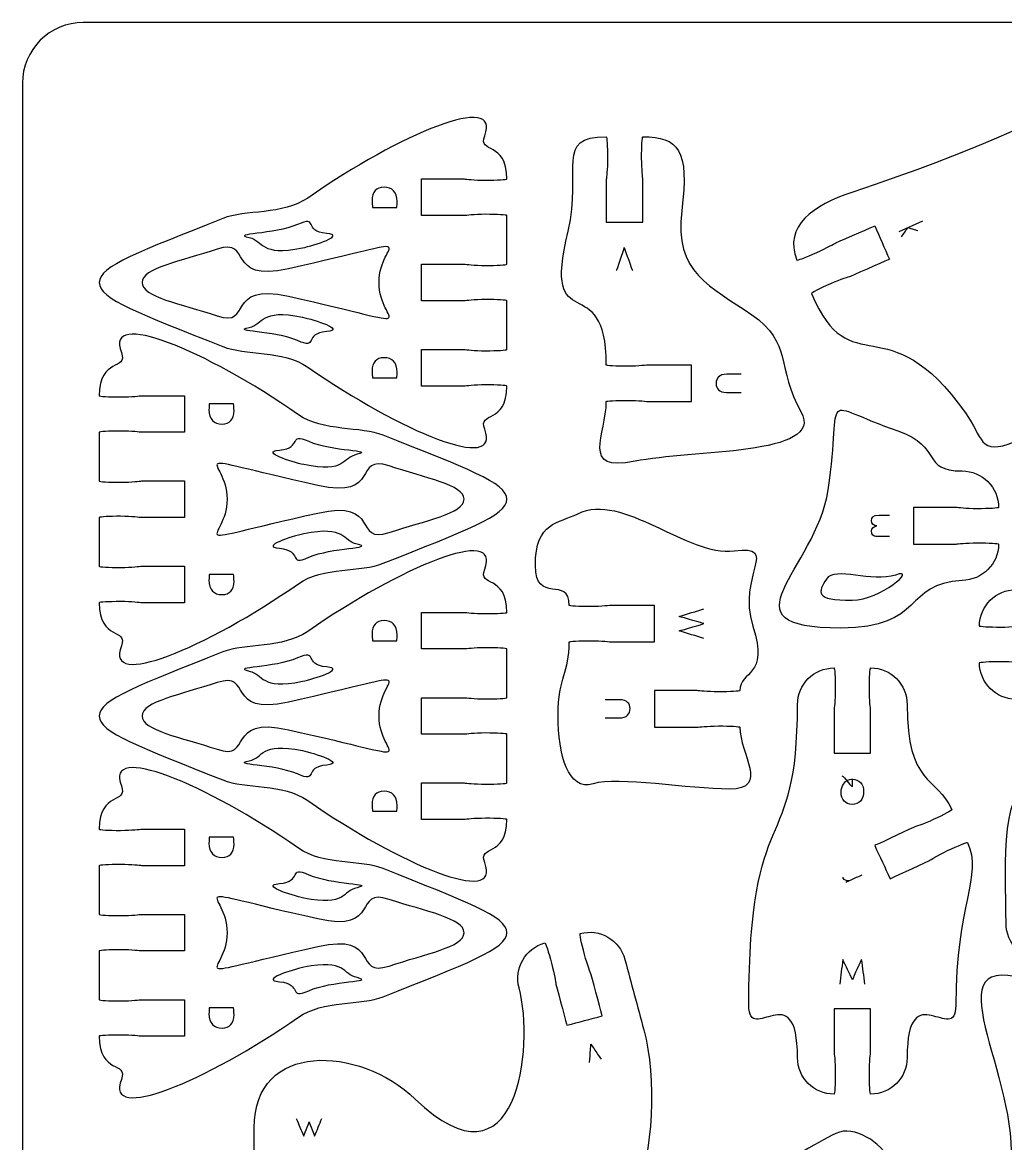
# Model space of a CAD drawing. Extents: x 0 to 300, y 0 to 300.
# Drawn here: x 0 to 80.8, y 208 to 300.1 of the extents above; entities that cross this region are included whole.
import ezdxf

# ---------------------------------------------------------------- set-up
doc = ezdxf.new("R2010")
doc.units = 0
doc.header["$MEASUREMENT"] = 0
doc.layers.add('DEFAULT', color=7, linetype='CONTINUOUS')

msp = doc.modelspace()

# ---------------------------------------------------------------- linework, layer by layer
at = {"layer": 'DEFAULT', "color": 250}
msp.add_lwpolyline([(72.038, 282.892), (73.988, 283.746)], dxfattribs=at)
at = {"layer": 'DEFAULT', "color": 1}
for points, knots in [([(295.05, 0.05), (198.383, 0.05), (101.717, 0.05), (5.05, 0.05), (2.3, 0.05), (0.05, 2.3), (0.05, 5.05), (0.05, 101.717), (0.05, 198.383), (0.05, 295.05), (0.05, 297.8), (2.3, 300.05), (5.05, 300.05), (101.717, 300.05), (198.383, 300.05), (295.05, 300.05), (297.8, 300.05), (300.05, 297.8), (300.05, 295.05), (300.05, 198.383), (300.05, 101.717), (300.05, 5.05), (300.05, 2.3), (297.8, 0.05), (295.05, 0.05)], [0, 0, 0, 0, 822.047, 822.047, 822.047, 823.047, 823.047, 823.047, 1645.094, 1645.094, 1645.094, 1646.094, 1646.094, 1646.094, 2468.141, 2468.141, 2468.141, 2469.141, 2469.141, 2469.141, 3291.188, 3291.188, 3291.188, 3292.188, 3292.188, 3292.188, 3292.188]), ([(110.4, 294.184), (110.45, 294.156), (110.101, 293.454), (109.621, 292.614), (109.137, 291.774), (108.749, 291.298), (108.665, 291.146), (108.227, 290.384), (106.926, 288.109), (106.926, 288.109), (107.793, 287.612), (108.661, 287.114), (109.529, 286.617), (109.529, 286.617), (110.831, 288.896), (111.268, 289.654), (111.353, 289.806), (111.568, 290.384), (112.048, 291.224), (112.531, 292.064), (112.958, 292.72), (113.004, 292.692), (115.847, 291.069), (122.702, 282.955), (125.238, 284.324), (128.889, 286.303), (128.565, 282.091), (129.694, 279.215), (130.823, 276.344), (124.522, 277.042), (124.522, 273.246), (124.522, 273.19), (123.739, 273.148), (122.772, 273.148), (121.806, 273.148), (121.199, 273.246), (121.023, 273.246), (119.856, 273.246), (118.689, 273.246), (117.523, 273.246), (117.523, 272.247), (117.523, 271.247), (117.523, 270.248), (118.689, 270.248), (119.856, 270.248), (121.023, 270.248), (121.199, 270.248), (121.806, 270.347), (122.772, 270.347), (123.739, 270.347), (124.522, 270.301), (124.522, 270.248), (124.522, 267.094), (125.46, 265.616), (120.074, 266.551), (114.69, 267.486), (110.524, 266.487), (110.524, 268.854), (110.524, 271.221), (110.415, 274.082), (108.972, 275.578), (107.529, 277.071), (93.524, 281.897), (93.524, 272.248), (93.524, 272.192), (92.74, 272.146), (91.774, 272.146), (90.807, 272.146), (90.197, 272.248), (90.024, 272.248), (88.857, 272.248), (87.691, 272.248), (86.524, 272.248), (86.524, 271.247), (86.524, 270.247), (86.524, 269.246), (87.691, 269.246), (88.857, 269.246), (90.024, 269.246), (90.197, 269.246), (90.807, 269.348), (91.774, 269.348), (92.74, 269.348), (93.524, 269.302), (93.524, 269.246), (93.524, 266.321), (92.652, 265.058), (88.916, 265.429), (85.18, 265.803), (84.503, 266.805), (81.526, 265.616), (78.552, 264.427), (78.911, 266.018), (77.504, 267.983), (70.949, 277.141), (68.095, 270.181), (64.835, 277.794), (64.818, 277.843), (65.513, 278.199), (66.398, 278.587), (67.284, 278.976), (67.88, 279.131), (68.042, 279.201), (68.843, 279.551), (71.245, 280.605), (71.245, 280.605), (70.844, 281.521), (70.443, 282.437), (70.042, 283.353), (70.042, 283.353), (67.636, 282.299), (66.836, 281.946), (66.673, 281.879), (66.158, 281.54), (65.276, 281.152), (64.391, 280.761), (63.653, 280.489), (63.629, 280.538), (62.563, 283.339), (64.994, 285.033), (68.155, 286.091), (89.219, 293.15), (87.047, 295.672), (89.65, 294.184), (89.699, 294.156), (89.347, 293.454), (88.867, 292.614), (88.387, 291.774), (87.999, 291.298), (87.911, 291.146), (87.477, 290.384), (86.172, 288.109), (86.172, 288.109), (87.039, 287.612), (87.907, 287.114), (88.775, 286.617), (88.775, 286.617), (90.08, 288.896), (90.514, 289.654), (90.603, 289.806), (90.818, 290.384), (91.297, 291.224), (91.777, 292.064), (92.208, 292.72), (92.254, 292.692), (94.882, 291.189), (108.083, 295.51), (110.4, 294.184)], [1, 1, 1, 1, 2, 2, 2, 3, 3, 3, 4, 4, 4, 12.506309, 12.506309, 12.506309, 13.506309, 13.506309, 13.506309, 14.506309, 14.506309, 14.506309, 15.506309, 15.506309, 15.506309, 16.506309, 16.506309, 16.506309, 17.506309, 17.506309, 17.506309, 18.506309, 18.506309, 18.506309, 19.506309, 19.506309, 19.506309, 20.506309, 20.506309, 20.506309, 30.426309, 30.426309, 30.426309, 38.926309, 38.926309, 38.926309, 48.846309, 48.846309, 48.846309, 49.846309, 49.846309, 49.846309, 50.846309, 50.846309, 50.846309, 51.846309, 51.846309, 51.846309, 52.846309, 52.846309, 52.846309, 53.846309, 53.846309, 53.846309, 54.846309, 54.846309, 54.846309, 55.846309, 55.846309, 55.846309, 56.846309, 56.846309, 56.846309, 66.766309, 66.766309, 66.766309, 75.276309, 75.276309, 75.276309, 85.196309, 85.196309, 85.196309, 86.196309, 86.196309, 86.196309, 87.196309, 87.196309, 87.196309, 88.196309, 88.196309, 88.196309, 89.196309, 89.196309, 89.196309, 90.196309, 90.196309, 90.196309, 91.196309, 91.196309, 91.196309, 92.196309, 92.196309, 92.196309, 93.196309, 93.196309, 93.196309, 94.196309, 94.196309, 94.196309, 102.699967, 102.699967, 102.699967, 103.699967, 103.699967, 103.699967, 104.699967, 104.699967, 104.699967, 105.699967, 105.699967, 105.699967, 106.699967, 106.699967, 106.699967, 107.699967, 107.699967, 107.699967, 108.699967, 108.699967, 108.699967, 109.699967, 109.699967, 109.699967, 110.699967, 110.699967, 110.699967, 119.206277, 119.206277, 119.206277, 120.206277, 120.206277, 120.206277, 121.206277, 121.206277, 121.206277, 122.206277, 122.206277, 122.206277, 123.206277, 123.206277, 123.206277, 123.206277]), ([(6.356, 278.692), (6.356, 280.053), (9.743, 281.246), (16.502, 283.952), (18.323, 284.682), (21.448, 284.22), (23.473, 285.631), (31.121, 290.951), (39.412, 294.38), (38.011, 290.736), (37.425, 289.215), (39.831, 290.369), (39.831, 287.194), (39.831, 287.141), (39.048, 287.095), (38.082, 287.095), (37.115, 287.095), (36.505, 287.194), (36.332, 287.194), (35.165, 287.194), (33.999, 287.194), (32.832, 287.194), (32.832, 286.194), (32.832, 285.195), (32.832, 284.195), (33.999, 284.195), (35.165, 284.195), (36.332, 284.195), (36.505, 284.195), (37.115, 284.294), (38.082, 284.294), (39.048, 284.294), (39.831, 284.248), (39.831, 284.192), (39.83, 282.859), (39.829, 281.527), (39.828, 280.195), (39.757, 280.135), (39.002, 280.092), (38.082, 280.092), (37.115, 280.092), (36.505, 280.195), (36.332, 280.195), (35.165, 280.195), (33.999, 280.195), (32.832, 280.195), (32.832, 279.194), (32.832, 278.193), (32.832, 277.192), (33.999, 277.192), (35.165, 277.192), (36.332, 277.192), (36.505, 277.192), (37.115, 277.295), (38.082, 277.295), (39.048, 277.295), (39.831, 277.249), (39.831, 277.192), (39.831, 275.859), (39.831, 274.525), (39.831, 273.192), (39.831, 273.139), (39.048, 273.093), (38.082, 273.093), (37.115, 273.093), (36.505, 273.192), (36.332, 273.192), (35.165, 273.192), (33.999, 273.192), (32.832, 273.192), (32.832, 272.192), (32.832, 271.193), (32.832, 270.193), (33.999, 270.193), (35.165, 270.193), (36.332, 270.193), (36.505, 270.193), (37.115, 270.292), (38.082, 270.292), (39.048, 270.292), (39.831, 270.25), (39.831, 270.193), (39.831, 267.018), (37.425, 268.168), (38.011, 266.648), (39.412, 263.007), (31.121, 266.433), (23.473, 271.753), (21.448, 273.164), (18.323, 272.705), (16.502, 273.435), (9.743, 276.141), (6.356, 277.326), (6.356, 278.692)], [1, 1, 1, 1, 2, 2, 2, 3, 3, 3, 4, 4, 4, 5, 5, 5, 6, 6, 6, 7, 7, 7, 16.92, 16.92, 16.92, 25.42, 25.42, 25.42, 35.34, 35.34, 35.34, 36.34, 36.34, 36.34, 37.35, 37.35, 37.35, 48.680004, 48.680004, 48.680004, 49.680004, 49.680004, 49.680004, 50.680004, 50.680004, 50.680004, 60.600004, 60.600004, 60.600004, 69.110004, 69.110004, 69.110004, 79.030004, 79.030004, 79.030004, 80.030004, 80.030004, 80.030004, 81.030004, 81.030004, 81.030004, 92.370004, 92.370004, 92.370004, 93.370004, 93.370004, 93.370004, 94.370004, 94.370004, 94.370004, 104.290004, 104.290004, 104.290004, 112.790004, 112.790004, 112.790004, 122.710004, 122.710004, 122.710004, 123.710004, 123.710004, 123.710004, 124.710004, 124.710004, 124.710004, 125.710004, 125.710004, 125.710004, 126.710004, 126.710004, 126.710004, 127.710004, 127.710004, 127.710004, 128.710004, 128.710004, 128.710004, 128.710004]), ([(50.355, 264.016), (54.899, 264.951), (66.043, 264.453), (63.986, 268.062), (61.933, 271.675), (63.302, 273.744), (59.94, 276.047), (56.578, 278.351), (53.53, 279.533), (54.186, 284.574), (54.846, 289.619), (53.9, 290.656), (50.997, 290.656), (50.941, 290.656), (50.895, 289.873), (50.895, 288.906), (50.895, 287.94), (50.997, 287.329), (50.997, 287.156), (50.997, 285.99), (50.997, 284.823), (50.997, 283.656), (49.996, 283.656), (48.996, 283.656), (47.995, 283.656), (47.995, 284.823), (47.995, 285.99), (47.995, 287.156), (47.995, 287.329), (48.097, 287.94), (48.097, 288.906), (48.097, 289.873), (48.051, 290.656), (47.995, 290.656), (43.695, 290.656), (46.076, 288.028), (44.855, 282.916), (42.654, 273.701), (47.995, 280.134), (47.995, 271.918), (47.995, 271.862), (48.778, 271.819), (49.745, 271.819), (50.715, 271.819), (51.322, 271.918), (51.495, 271.918), (52.662, 271.918), (53.83, 271.918), (54.998, 271.918), (54.998, 270.919), (54.998, 269.919), (54.998, 268.92), (53.831, 268.92), (52.665, 268.92), (51.498, 268.92), (51.322, 268.92), (50.715, 269.018), (49.745, 269.018), (48.778, 269.018), (47.995, 268.972), (47.995, 268.92), (47.995, 266.242), (45.811, 263.081), (50.355, 264.016)], [1, 1, 1, 1, 2, 2, 2, 3, 3, 3, 4, 4, 4, 5, 5, 5, 6, 6, 6, 7, 7, 7, 16.921, 16.921, 16.921, 25.431, 25.431, 25.431, 35.352, 35.352, 35.352, 36.352, 36.352, 36.352, 37.352, 37.352, 37.352, 38.352, 38.352, 38.352, 39.352, 39.352, 39.352, 40.352, 40.352, 40.352, 41.352, 41.352, 41.352, 51.282, 51.282, 51.282, 59.782, 59.782, 59.782, 69.702, 69.702, 69.702, 70.702, 70.702, 70.702, 71.702, 71.702, 71.702, 72.702, 72.702, 72.702, 72.702]), ([(39.831, 260.9), (39.831, 259.538), (36.445, 258.345), (29.685, 255.64), (27.865, 254.909), (24.74, 255.371), (22.715, 253.96), (15.066, 248.64), (6.776, 245.211), (8.177, 248.856), (8.762, 250.376), (6.356, 249.223), (6.356, 252.398), (6.356, 252.45), (7.139, 252.496), (8.106, 252.496), (9.073, 252.496), (9.683, 252.398), (9.856, 252.398), (11.022, 252.398), (12.189, 252.398), (13.355, 252.398), (13.355, 253.397), (13.355, 254.397), (13.355, 255.396), (12.189, 255.396), (11.022, 255.396), (9.856, 255.396), (9.683, 255.396), (9.073, 255.297), (8.106, 255.297), (7.139, 255.297), (6.356, 255.343), (6.356, 255.4), (6.357, 256.732), (6.359, 258.064), (6.36, 259.397), (6.43, 259.457), (7.185, 259.499), (8.106, 259.499), (9.073, 259.499), (9.683, 259.397), (9.856, 259.397), (11.022, 259.397), (12.189, 259.397), (13.355, 259.397), (13.355, 260.397), (13.355, 261.398), (13.355, 262.399), (12.189, 262.399), (11.022, 262.399), (9.856, 262.399), (9.683, 262.399), (9.073, 262.297), (8.106, 262.297), (7.139, 262.297), (6.356, 262.342), (6.356, 262.399), (6.356, 263.732), (6.356, 265.066), (6.356, 266.399), (6.356, 266.452), (7.139, 266.498), (8.106, 266.498), (9.073, 266.498), (9.683, 266.399), (9.856, 266.399), (11.022, 266.399), (12.189, 266.399), (13.355, 266.399), (13.355, 267.399), (13.355, 268.398), (13.355, 269.398), (12.189, 269.398), (11.022, 269.398), (9.856, 269.398), (9.683, 269.398), (9.073, 269.299), (8.106, 269.299), (7.139, 269.299), (6.356, 269.341), (6.356, 269.398), (6.356, 272.573), (8.762, 271.423), (8.177, 272.943), (6.776, 276.584), (15.066, 273.159), (22.715, 267.839), (24.74, 266.428), (27.865, 266.886), (29.685, 266.156), (36.445, 263.45), (39.831, 262.265), (39.831, 260.9)], [1, 1, 1, 1, 2, 2, 2, 3, 3, 3, 4, 4, 4, 5, 5, 5, 6, 6, 6, 7, 7, 7, 16.92, 16.92, 16.92, 25.42, 25.42, 25.42, 35.34, 35.34, 35.34, 36.34, 36.34, 36.34, 37.35, 37.35, 37.35, 48.680004, 48.680004, 48.680004, 49.680004, 49.680004, 49.680004, 50.680004, 50.680004, 50.680004, 60.600004, 60.600004, 60.600004, 69.110004, 69.110004, 69.110004, 79.030004, 79.030004, 79.030004, 80.030004, 80.030004, 80.030004, 81.030004, 81.030004, 81.030004, 92.370004, 92.370004, 92.370004, 93.370004, 93.370004, 93.370004, 94.370004, 94.370004, 94.370004, 104.290004, 104.290004, 104.290004, 112.790004, 112.790004, 112.790004, 122.710004, 122.710004, 122.710004, 123.710004, 123.710004, 123.710004, 124.710004, 124.710004, 124.710004, 125.710004, 125.710004, 125.710004, 126.710004, 126.710004, 126.710004, 127.710004, 127.710004, 127.710004, 128.710004, 128.710004, 128.710004, 128.710004]), ([(67.263, 250.325), (74.152, 250.325), (72.404, 254.013), (77.213, 254.221), (78.87, 254.294), (80.213, 255.564), (80.211, 257.223), (80.212, 257.276), (79.428, 257.323), (78.462, 257.321), (77.493, 257.321), (76.887, 257.222), (76.712, 257.221), (75.836, 257.221), (73.211, 257.217), (73.211, 257.217), (73.211, 258.217), (73.211, 259.217), (73.211, 260.217), (73.211, 260.217), (75.836, 260.221), (76.71, 260.219), (76.885, 260.219), (77.494, 260.122), (78.458, 260.121), (79.428, 260.121), (80.212, 260.168), (80.211, 260.223), (80.209, 261.882), (78.868, 263.22), (77.209, 263.22), (73.829, 263.22), (75.605, 265.241), (72.003, 266.483), (65.197, 268.829), (67.468, 270.045), (66.211, 261.668), (65.215, 255.028), (57.128, 250.325), (67.263, 250.325)], [1, 1, 1, 1, 2, 2, 2, 3.009849, 3.009849, 3.009849, 4.009849, 4.009849, 4.009849, 5.009849, 5.009849, 5.009849, 6.009849, 6.009849, 6.009849, 14.513849, 14.513849, 14.513849, 15.513849, 15.513849, 15.513849, 16.513849, 16.513849, 16.513849, 17.513849, 17.513849, 17.513849, 18.513849, 18.513849, 18.513849, 19.513849, 19.513849, 19.513849, 20.513849, 20.513849, 20.513849, 21.513849, 21.513849, 21.513849, 21.513849]), ([(58.111, 237.099), (61.41, 237.099), (58.958, 240.006), (58.958, 242.186), (58.958, 242.239), (58.175, 242.285), (57.208, 242.285), (56.241, 242.285), (55.631, 242.186), (55.458, 242.186), (54.292, 242.186), (53.125, 242.186), (51.959, 242.186), (51.959, 243.185), (51.959, 244.185), (51.959, 245.185), (53.125, 245.185), (54.292, 245.185), (55.458, 245.185), (55.631, 245.185), (56.241, 245.086), (57.208, 245.086), (58.175, 245.086), (58.958, 245.128), (58.958, 245.185), (58.958, 246.881), (61.41, 246.256), (60.041, 250.489), (58.672, 254.722), (62.35, 257.154), (58.49, 256.653), (54.627, 256.156), (49.323, 261.548), (45.662, 259.71), (44.071, 258.913), (42.173, 259.086), (42.173, 255.467), (42.173, 252.186), (44.956, 254.676), (44.956, 252.186), (44.956, 252.129), (45.739, 252.083), (46.709, 252.083), (47.676, 252.083), (48.283, 252.186), (48.459, 252.186), (49.626, 252.186), (50.792, 252.186), (51.959, 252.186), (51.959, 251.185), (51.959, 250.184), (51.959, 249.184), (50.792, 249.184), (49.626, 249.184), (48.459, 249.184), (48.283, 249.184), (47.676, 249.286), (46.709, 249.286), (45.739, 249.286), (44.956, 249.24), (44.956, 249.184), (44.956, 246.629), (44.042, 246.384), (44.042, 243.145), (44.042, 239.907), (44.85, 236.912), (46.907, 237.533), (48.96, 238.158), (54.813, 237.099), (58.111, 237.099)], [1, 1, 1, 1, 2, 2, 2, 3, 3, 3, 4, 4, 4, 13.92, 13.92, 13.92, 22.42, 22.42, 22.42, 32.34, 32.34, 32.34, 33.34, 33.34, 33.34, 34.34, 34.34, 34.34, 35.34, 35.34, 35.34, 36.34, 36.34, 36.34, 37.34, 37.34, 37.34, 38.34, 38.34, 38.34, 39.34, 39.34, 39.34, 40.34, 40.34, 40.34, 41.34, 41.34, 41.34, 51.26, 51.26, 51.26, 59.77, 59.77, 59.77, 69.69, 69.69, 69.69, 70.69, 70.69, 70.69, 71.69, 71.69, 71.69, 72.69, 72.69, 72.69, 73.69, 73.69, 73.69, 74.69, 74.69, 74.69, 74.69]), ([(6.356, 243.104), (6.356, 244.466), (9.743, 245.658), (16.502, 248.364), (18.323, 249.094), (21.448, 248.632), (23.473, 250.043), (31.121, 255.363), (39.412, 258.792), (38.011, 255.148), (37.425, 253.627), (39.831, 254.781), (39.831, 251.606), (39.831, 251.553), (39.048, 251.507), (38.082, 251.507), (37.115, 251.507), (36.505, 251.606), (36.332, 251.606), (35.165, 251.606), (33.999, 251.606), (32.832, 251.606), (32.832, 250.606), (32.832, 249.607), (32.832, 248.607), (33.999, 248.607), (35.165, 248.607), (36.332, 248.607), (36.505, 248.607), (37.115, 248.706), (38.082, 248.706), (39.048, 248.706), (39.831, 248.66), (39.831, 248.604), (39.83, 247.272), (39.829, 245.939), (39.828, 244.607), (39.757, 244.547), (39.002, 244.505), (38.082, 244.505), (37.115, 244.505), (36.505, 244.607), (36.332, 244.607), (35.165, 244.607), (33.999, 244.607), (32.832, 244.607), (32.832, 243.606), (32.832, 242.605), (32.832, 241.605), (33.999, 241.605), (35.165, 241.605), (36.332, 241.605), (36.505, 241.605), (37.115, 241.707), (38.082, 241.707), (39.048, 241.707), (39.831, 241.661), (39.831, 241.605), (39.831, 240.271), (39.831, 238.938), (39.831, 237.604), (39.831, 237.551), (39.048, 237.505), (38.082, 237.505), (37.115, 237.505), (36.505, 237.604), (36.332, 237.604), (35.165, 237.604), (33.999, 237.604), (32.832, 237.604), (32.832, 236.605), (32.832, 235.605), (32.832, 234.606), (33.999, 234.606), (35.165, 234.606), (36.332, 234.606), (36.505, 234.606), (37.115, 234.704), (38.082, 234.704), (39.048, 234.704), (39.831, 234.662), (39.831, 234.606), (39.831, 231.431), (37.425, 232.581), (38.011, 231.06), (39.412, 227.42), (31.121, 230.845), (23.473, 236.165), (21.448, 237.576), (18.323, 237.117), (16.502, 237.848), (9.743, 240.553), (6.356, 241.739), (6.356, 243.104)], [1, 1, 1, 1, 2, 2, 2, 3, 3, 3, 4, 4, 4, 5, 5, 5, 6, 6, 6, 7, 7, 7, 16.92, 16.92, 16.92, 25.42, 25.42, 25.42, 35.34, 35.34, 35.34, 36.34, 36.34, 36.34, 37.35, 37.35, 37.35, 48.680004, 48.680004, 48.680004, 49.680004, 49.680004, 49.680004, 50.680004, 50.680004, 50.680004, 60.600004, 60.600004, 60.600004, 69.110004, 69.110004, 69.110004, 79.030004, 79.030004, 79.030004, 80.030004, 80.030004, 80.030004, 81.030004, 81.030004, 81.030004, 92.370004, 92.370004, 92.370004, 93.370004, 93.370004, 93.370004, 94.370004, 94.370004, 94.370004, 104.290004, 104.290004, 104.290004, 112.790004, 112.790004, 112.790004, 122.710004, 122.710004, 122.710004, 123.710004, 123.710004, 123.710004, 124.710004, 124.710004, 124.710004, 125.710004, 125.710004, 125.710004, 126.710004, 126.710004, 126.710004, 127.710004, 127.710004, 127.710004, 128.710004, 128.710004, 128.710004, 128.710004]), ([(80.388, 247.581), (79.421, 247.581), (78.638, 247.535), (78.638, 247.479), (78.638, 245.82), (79.978, 244.48), (81.64, 244.48), (92.064, 244.72), (91.602, 238.25), (83.82, 237.971), (80.141, 237.841), (80.821, 231.053), (80.821, 226.072), (80.821, 224.414), (82.162, 223.073), (83.82, 223.073), (83.877, 223.073), (83.922, 223.853), (83.922, 224.823), (83.922, 225.79), (83.82, 226.397), (83.82, 226.573), (83.82, 227.739), (83.82, 228.906), (83.82, 230.072), (84.821, 230.072), (85.821, 230.072), (86.822, 230.072), (86.822, 228.906), (86.822, 227.739), (86.822, 226.573), (86.822, 226.397), (86.72, 225.79), (86.72, 224.823), (86.72, 223.853), (86.766, 223.073), (86.822, 223.073), (89.86, 223.077), (89.916, 224.58), (92.318, 224.58), (95.363, 224.58), (95.416, 223.073), (97.822, 223.073), (97.878, 223.073), (97.924, 223.853), (97.924, 224.823), (97.924, 225.79), (97.822, 226.397), (97.822, 226.573), (97.822, 227.739), (97.822, 228.906), (97.822, 230.072), (98.823, 230.072), (99.823, 230.072), (100.824, 230.072), (100.824, 228.906), (100.824, 227.739), (100.824, 226.573), (100.824, 226.397), (100.725, 225.79), (100.725, 224.823), (100.725, 223.853), (100.768, 223.073), (100.824, 223.073), (102.482, 223.073), (103.823, 224.414), (103.823, 226.072), (103.823, 230.14), (103.3, 235.287), (105.957, 237.943), (108.613, 240.599), (108.507, 240.497), (106.042, 243.256), (102.503, 247.21), (111.732, 254.636), (100.916, 254.636), (100.86, 254.636), (100.817, 253.853), (100.817, 252.887), (100.817, 251.92), (100.916, 251.313), (100.916, 251.137), (100.916, 249.97), (100.916, 248.804), (100.916, 247.637), (99.916, 247.637), (98.917, 247.637), (97.917, 247.637), (97.917, 248.804), (97.917, 249.97), (97.917, 251.137), (97.914, 251.313), (98.016, 251.92), (98.016, 252.887), (98.016, 253.853), (97.97, 254.636), (97.914, 254.636), (94.016, 254.636), (91.267, 253.479), (81.64, 253.479), (79.978, 253.479), (78.638, 252.139), (78.638, 250.481), (78.638, 250.424), (79.421, 250.378), (80.388, 250.378), (81.354, 250.378), (81.964, 250.481), (82.137, 250.481), (83.304, 250.481), (84.47, 250.481), (85.637, 250.481), (85.637, 249.48), (85.637, 248.479), (85.637, 247.479), (84.47, 247.479), (83.304, 247.479), (82.137, 247.479), (81.964, 247.479), (81.354, 247.581), (80.388, 247.581)], [1, 1, 1, 1, 2, 2, 2, 3, 3, 3, 4, 4, 4, 5, 5, 5, 6, 6, 6, 7, 7, 7, 8, 8, 8, 17.92, 17.92, 17.92, 26.43, 26.43, 26.43, 36.35, 36.35, 36.35, 37.35, 37.35, 37.35, 38.35, 38.35, 38.35, 39.35, 39.35, 39.35, 40.35, 40.35, 40.35, 41.35, 41.35, 41.35, 42.35, 42.35, 42.35, 52.27, 52.27, 52.27, 60.78, 60.78, 60.78, 70.7, 70.7, 70.7, 71.7, 71.7, 71.7, 72.7, 72.7, 72.7, 73.7, 73.7, 73.7, 74.7, 74.7, 74.7, 75.7, 75.7, 75.7, 76.7, 76.7, 76.7, 77.7, 77.7, 77.7, 78.7, 78.7, 78.7, 88.62, 88.62, 88.62, 97.12, 97.12, 97.12, 107.04, 107.04, 107.04, 108.04, 108.04, 108.04, 109.04, 109.04, 109.04, 110.04, 110.04, 110.04, 111.04, 111.04, 111.04, 112.04, 112.04, 112.04, 113.04, 113.04, 113.04, 122.96, 122.96, 122.96, 131.47, 131.47, 131.47, 141.39, 141.39, 141.39, 142.39, 142.39, 142.39, 142.39]), ([(66.799, 245.299), (66.799, 246.27), (66.753, 247.049), (66.696, 247.049), (65.038, 247.049), (63.698, 245.709), (63.698, 244.051), (63.698, 231.209), (59.701, 236.568), (59.701, 219.37), (59.701, 215.899), (63.698, 221.995), (63.698, 215.052), (63.698, 213.394), (65.038, 212.054), (66.696, 212.054), (66.753, 212.054), (66.799, 212.837), (66.799, 213.803), (66.799, 214.77), (66.696, 215.377), (66.696, 215.553), (66.696, 216.72), (66.696, 217.886), (66.696, 219.053), (67.697, 219.053), (68.698, 219.053), (69.699, 219.053), (69.699, 217.886), (69.699, 216.72), (69.699, 215.553), (69.699, 215.377), (69.596, 214.77), (69.596, 213.803), (69.596, 212.837), (69.642, 212.054), (69.699, 212.054), (71.357, 212.054), (72.697, 213.394), (72.697, 215.052), (72.697, 221.995), (76.694, 215.899), (76.694, 219.37), (76.694, 227.622), (78.917, 229.985), (77.65, 232.705), (77.626, 232.755), (76.899, 232.462), (76.02, 232.056), (75.145, 231.647), (74.634, 231.298), (74.479, 231.224), (73.685, 230.853), (71.304, 229.745), (71.304, 229.745), (70.882, 230.652), (70.459, 231.559), (70.037, 232.465), (70.037, 232.465), (72.415, 233.573), (73.209, 233.944), (73.367, 234.018), (73.96, 234.183), (74.839, 234.593), (75.713, 235.002), (76.405, 235.372), (76.38, 235.422), (75.114, 238.142), (72.697, 237.373), (72.697, 244.051), (72.697, 245.709), (71.357, 247.053), (69.699, 247.049), (69.642, 247.049), (69.596, 246.27), (69.596, 245.299), (69.596, 244.333), (69.699, 243.726), (69.699, 243.55), (69.699, 242.383), (69.699, 241.217), (69.699, 240.05), (68.698, 240.05), (67.697, 240.05), (66.696, 240.05), (66.696, 241.217), (66.696, 242.383), (66.696, 243.55), (66.696, 243.726), (66.799, 244.333), (66.799, 245.299)], [1, 1, 1, 1, 2, 2, 2, 3, 3, 3, 4, 4, 4, 5, 5, 5, 6, 6, 6, 7, 7, 7, 8, 8, 8, 17.92, 17.92, 17.92, 26.43, 26.43, 26.43, 36.35, 36.35, 36.35, 37.35, 37.35, 37.35, 38.35, 38.35, 38.35, 39.35, 39.35, 39.35, 40.35, 40.35, 40.35, 41.35, 41.35, 41.35, 42.35, 42.35, 42.35, 43.35, 43.35, 43.35, 44.35, 44.35, 44.35, 52.854834, 52.854834, 52.854834, 53.854834, 53.854834, 53.854834, 54.854834, 54.854834, 54.854834, 55.854834, 55.854834, 55.854834, 56.854834, 56.854834, 56.854834, 57.854834, 57.854834, 57.854834, 58.854834, 58.854834, 58.854834, 59.854834, 59.854834, 59.854834, 69.774834, 69.774834, 69.774834, 78.284834, 78.284834, 78.284834, 88.204834, 88.204834, 88.204834, 89.204834, 89.204834, 89.204834, 89.204834]), ([(39.831, 225.312), (39.831, 223.95), (36.445, 222.758), (29.685, 220.052), (27.865, 219.322), (24.74, 219.784), (22.715, 218.373), (15.066, 213.053), (6.776, 209.624), (8.177, 213.268), (8.762, 214.789), (6.356, 213.635), (6.356, 216.81), (6.356, 216.863), (7.139, 216.909), (8.106, 216.909), (9.073, 216.909), (9.683, 216.81), (9.856, 216.81), (11.022, 216.81), (12.189, 216.81), (13.355, 216.81), (13.355, 217.809), (13.355, 218.809), (13.355, 219.809), (12.189, 219.809), (11.022, 219.809), (9.856, 219.809), (9.683, 219.809), (9.073, 219.71), (8.106, 219.71), (7.139, 219.71), (6.356, 219.756), (6.356, 219.812), (6.357, 221.144), (6.359, 222.477), (6.36, 223.809), (6.43, 223.869), (7.185, 223.911), (8.106, 223.911), (9.073, 223.911), (9.683, 223.809), (9.856, 223.809), (11.022, 223.809), (12.189, 223.809), (13.355, 223.809), (13.355, 224.81), (13.355, 225.81), (13.355, 226.811), (12.189, 226.811), (11.022, 226.811), (9.856, 226.811), (9.683, 226.811), (9.073, 226.709), (8.106, 226.709), (7.139, 226.709), (6.356, 226.755), (6.356, 226.811), (6.356, 228.145), (6.356, 229.478), (6.356, 230.812), (6.356, 230.865), (7.139, 230.91), (8.106, 230.91), (9.073, 230.91), (9.683, 230.812), (9.856, 230.812), (11.022, 230.812), (12.189, 230.812), (13.355, 230.812), (13.355, 231.811), (13.355, 232.811), (13.355, 233.81), (12.189, 233.81), (11.022, 233.81), (9.856, 233.81), (9.683, 233.81), (9.073, 233.712), (8.106, 233.712), (7.139, 233.712), (6.356, 233.754), (6.356, 233.81), (6.356, 236.985), (8.762, 235.835), (8.177, 237.356), (6.776, 240.996), (15.066, 237.571), (22.715, 232.251), (24.74, 230.84), (27.865, 231.299), (29.685, 230.568), (36.445, 227.862), (39.831, 226.677), (39.831, 225.312)], [1, 1, 1, 1, 2, 2, 2, 3, 3, 3, 4, 4, 4, 5, 5, 5, 6, 6, 6, 7, 7, 7, 16.92, 16.92, 16.92, 25.42, 25.42, 25.42, 35.34, 35.34, 35.34, 36.34, 36.34, 36.34, 37.35, 37.35, 37.35, 48.680004, 48.680004, 48.680004, 49.680004, 49.680004, 49.680004, 50.680004, 50.680004, 50.680004, 60.600004, 60.600004, 60.600004, 69.110004, 69.110004, 69.110004, 79.030004, 79.030004, 79.030004, 80.030004, 80.030004, 80.030004, 81.030004, 81.030004, 81.030004, 92.370004, 92.370004, 92.370004, 93.370004, 93.370004, 93.370004, 94.370004, 94.370004, 94.370004, 104.290004, 104.290004, 104.290004, 112.790004, 112.790004, 112.790004, 122.710004, 122.710004, 122.710004, 123.710004, 123.710004, 123.710004, 124.710004, 124.710004, 124.710004, 125.710004, 125.710004, 125.710004, 126.710004, 126.710004, 126.710004, 127.710004, 127.710004, 127.710004, 128.710004, 128.710004, 128.710004, 128.710004]), ([(51.071, 217.342), (50.555, 219.268), (50.038, 221.194), (49.522, 223.121), (49.092, 224.722), (47.448, 225.671), (45.846, 225.241), (45.793, 225.227), (45.952, 224.461), (46.202, 223.526), (46.453, 222.591), (46.707, 222.031), (46.753, 221.861), (46.982, 221.018), (47.659, 218.482), (47.659, 218.482), (46.694, 218.223), (45.729, 217.964), (44.763, 217.705), (44.763, 217.705), (44.082, 220.238), (43.856, 221.085), (43.811, 221.254), (43.751, 221.868), (43.5, 222.8), (43.253, 223.727), (43.006, 224.465), (42.95, 224.465), (41.348, 224.034), (40.399, 222.394), (40.83, 220.792), (42.131, 215.935), (40.727, 203.591), (32.31, 211.645), (27.675, 216.079), (19.081, 216.411), (19.081, 209.288), (19.081, 207.069), (19.081, 204.85), (19.081, 202.631), (19.081, 200.973), (20.425, 199.629), (22.083, 199.629), (22.136, 199.629), (22.182, 200.412), (22.182, 201.379), (22.182, 202.349), (22.083, 202.956), (22.083, 203.132), (22.083, 204.299), (22.083, 205.465), (22.083, 206.632), (23.083, 206.632), (24.082, 206.632), (25.082, 206.632), (25.082, 205.465), (25.082, 204.299), (25.082, 203.132), (25.082, 202.956), (24.983, 202.349), (24.983, 201.379), (24.983, 200.412), (25.025, 199.629), (25.082, 199.629), (26.74, 199.629), (28.08, 200.973), (28.08, 202.631), (28.08, 206.134), (39.86, 198.14), (41.398, 197.516), (41.447, 197.495), (41.782, 198.204), (42.146, 199.1), (42.509, 200), (42.646, 200.599), (42.71, 200.762), (43.038, 201.573), (44.026, 204.004), (44.026, 204.004), (44.952, 203.628), (45.879, 203.253), (46.806, 202.878), (46.806, 202.878), (45.821, 200.444), (45.49, 199.636), (45.426, 199.474), (45.105, 198.948), (44.742, 198.049), (44.379, 197.153), (44.125, 196.412), (44.178, 196.391), (45.716, 195.77), (47.462, 196.507), (48.083, 198.045), (48.832, 199.894), (49.581, 201.742), (50.33, 203.591), (51.847, 207.334), (52.157, 213.289), (51.071, 217.342)], [0, 0, 0, 0, 16.958081, 16.958081, 16.958081, 17.958081, 17.958081, 17.958081, 18.958081, 18.958081, 18.958081, 19.958081, 19.958081, 19.958081, 20.958081, 20.958081, 20.958081, 29.457734, 29.457734, 29.457734, 30.457734, 30.457734, 30.457734, 31.457734, 31.457734, 31.457734, 32.457734, 32.457734, 32.457734, 33.457734, 33.457734, 33.457734, 34.457734, 34.457734, 34.457734, 35.457734, 35.457734, 35.457734, 54.327734, 54.327734, 54.327734, 55.327734, 55.327734, 55.327734, 56.327734, 56.327734, 56.327734, 57.327734, 57.327734, 57.327734, 67.247734, 67.247734, 67.247734, 75.747734, 75.747734, 75.747734, 85.667734, 85.667734, 85.667734, 86.667734, 86.667734, 86.667734, 87.667734, 87.667734, 87.667734, 88.667734, 88.667734, 88.667734, 89.667734, 89.667734, 89.667734, 90.667734, 90.667734, 90.667734, 91.667734, 91.667734, 91.667734, 92.667734, 92.667734, 92.667734, 101.168939, 101.168939, 101.168939, 102.168939, 102.168939, 102.168939, 103.168939, 103.168939, 103.168939, 104.168939, 104.168939, 104.168939, 105.168939, 105.168939, 105.168939, 122.130522, 122.130522, 122.130522, 123.130522, 123.130522, 123.130522, 123.130522]), ([(81.24, 207.36), (81.24, 215.162), (73.692, 225.5), (84.981, 220.52), (96.27, 215.539), (99.733, 213.366), (101.725, 214.196), (103.717, 215.026), (106.332, 212.055), (103.123, 205.19), (101.338, 201.371), (103.081, 199.504), (98.101, 199.628), (93.121, 199.753), (84.333, 197.354), (78.466, 191.777), (75.726, 189.173), (76.457, 193.652), (74.327, 195.395), (72.196, 197.138), (81.24, 202.01), (81.24, 204.36), (81.24, 204.415), (82.023, 204.46), (82.99, 204.459), (83.957, 204.459), (84.565, 204.36), (84.74, 204.36), (85.615, 204.36), (88.24, 204.36), (88.24, 204.36), (88.24, 205.36), (88.24, 206.36), (88.24, 207.36), (88.24, 207.36), (85.615, 207.36), (84.74, 207.36), (84.565, 207.36), (83.957, 207.259), (82.99, 207.259), (82.023, 207.26), (81.24, 207.305), (81.24, 207.36)], [1, 1, 1, 1, 2, 2, 2, 3, 3, 3, 4, 4, 4, 5, 5, 5, 6, 6, 6, 7, 7, 7, 8, 8, 8, 9, 9, 9, 10, 10, 10, 11, 11, 11, 19.504, 19.504, 19.504, 20.504, 20.504, 20.504, 21.504, 21.504, 21.504, 22.504, 22.504, 22.504, 22.504]), ([(65.127, 189.195), (65.133, 188.27), (65.124, 186.418), (65.124, 185.493), (65.123, 183.835), (63.781, 182.493), (62.123, 182.492), (62.068, 182.494), (62.022, 183.278), (62.024, 184.244), (62.024, 185.213), (62.126, 185.821), (62.123, 185.995), (62.126, 186.867), (62.128, 189.495), (62.128, 189.495), (61.128, 189.495), (60.128, 189.495), (59.128, 189.495), (59.128, 189.495), (59.127, 186.872), (59.126, 185.996), (59.126, 185.821), (59.226, 185.214), (59.226, 184.245), (59.224, 183.279), (59.18, 182.495), (59.122, 182.495), (57.463, 182.498), (56.123, 183.838), (56.125, 185.497), (56.131, 195.161), (53.678, 188.573), (52.424, 194.492), (49.741, 207.116), (55.655, 203.074), (60.656, 205.403), (62.239, 206.14), (65.262, 208.097), (66.848, 208.835), (68.351, 209.535), (70.588, 208.083), (71.288, 206.58), (71.311, 206.532), (70.62, 206.16), (69.743, 205.752), (68.867, 205.344), (68.276, 205.177), (68.116, 205.103), (67.322, 204.733), (64.943, 203.626), (64.943, 203.626), (64.943, 203.626), (64.941, 199.553), (64.94, 197.895), (64.939, 195.927), (65.08, 196.195), (65.127, 189.195)], [1, 1, 1, 1, 2, 2, 2, 3, 3, 3, 4, 4, 4, 5, 5, 5, 6, 6, 6, 14.504, 14.504, 14.504, 15.504, 15.504, 15.504, 16.504, 16.504, 16.504, 17.504, 17.504, 17.504, 18.504, 18.504, 18.504, 19.504, 19.504, 19.504, 20.504, 20.504, 20.504, 21.504, 21.504, 21.504, 22.504, 22.504, 22.504, 23.504, 23.504, 23.504, 24.504, 24.504, 24.504, 25.504, 25.504, 25.504, 26.504, 26.504, 26.504, 27.504, 27.504, 27.504, 27.504])]:
    msp.add_open_spline(points, degree=3, knots=knots, dxfattribs=at)
at = {"layer": 'DEFAULT', "color": 250}
for points, knots in [([(28.806, 284.866), (28.782, 285.025), (28.764, 285.214), (28.764, 285.421), (28.764, 285.796), (28.851, 286.062), (29.015, 286.239), (29.18, 286.419), (29.414, 286.524), (29.741, 286.524), (30.071, 286.524), (30.341, 286.422), (30.527, 286.233), (30.715, 286.044), (30.817, 285.732), (30.817, 285.34), (30.817, 285.154), (30.808, 284.998), (30.793, 284.866), (30.131, 284.866), (29.468, 284.866), (28.806, 284.866)], [0, 0, 0, 0, 1, 1, 1, 2, 2, 2, 3, 3, 3, 4, 4, 4, 5, 5, 5, 6, 6, 6, 11.635, 11.635, 11.635, 11.635]), ([(72.238, 282.434), (72.411, 282.692), (72.584, 282.949), (72.757, 283.207), (72.818, 283.195), (73.59, 282.966), (73.59, 282.966)], [0, 0, 0, 0, 2.640661, 2.640661, 2.640661, 3.640661, 3.640661, 3.640661, 3.640661]), ([(48.845, 279.67), (48.845, 279.67), (49.404, 281.304), (49.474, 281.559), (49.541, 281.307), (50.145, 279.67), (50.145, 279.67)], [0, 0, 0, 0, 1.02, 1.02, 1.02, 2.02, 2.02, 2.02, 2.02]), ([(28.806, 270.863), (28.782, 271.022), (28.764, 271.211), (28.764, 271.417), (28.764, 271.792), (28.851, 272.059), (29.015, 272.236), (29.18, 272.416), (29.414, 272.521), (29.741, 272.521), (30.071, 272.521), (30.341, 272.419), (30.527, 272.23), (30.715, 272.041), (30.817, 271.729), (30.817, 271.337), (30.817, 271.151), (30.808, 270.995), (30.793, 270.863), (30.131, 270.863), (29.468, 270.863), (28.806, 270.863)], [0, 0, 0, 0, 1, 1, 1, 2, 2, 2, 3, 3, 3, 4, 4, 4, 5, 5, 5, 6, 6, 6, 11.635, 11.635, 11.635, 11.635]), ([(59.066, 271.165), (58.674, 271.165), (58.281, 271.165), (57.888, 271.165), (57.267, 271.165), (57.013, 270.838), (57.013, 270.4), (57.013, 269.986), (57.25, 269.675), (57.876, 269.675), (58.273, 269.675), (58.67, 269.675), (59.066, 269.675)], [0, 0, 0, 0, 3.34, 3.34, 3.34, 4.34, 4.34, 4.34, 5.34, 5.34, 5.34, 8.714, 8.714, 8.714, 8.714]), ([(17.382, 268.728), (17.406, 268.57), (17.424, 268.38), (17.424, 268.174), (17.424, 267.799), (17.337, 267.532), (17.172, 267.355), (17.007, 267.175), (16.774, 267.07), (16.447, 267.07), (16.117, 267.07), (15.847, 267.172), (15.661, 267.361), (15.472, 267.55), (15.37, 267.862), (15.37, 268.255), (15.37, 268.44), (15.379, 268.596), (15.394, 268.728), (16.057, 268.728), (16.72, 268.728), (17.382, 268.728)], [0, 0, 0, 0, 1, 1, 1, 2, 2, 2, 3, 3, 3, 4, 4, 4, 5, 5, 5, 6, 6, 6, 11.635, 11.635, 11.635, 11.635]), ([(71.246, 257.842), (70.875, 257.842), (70.504, 257.842), (70.133, 257.842), (69.97, 257.842), (69.762, 257.982), (69.762, 258.297), (69.762, 258.495), (69.99, 258.692), (70.214, 258.714), (69.978, 258.717), (69.762, 258.826), (69.762, 259.161), (69.762, 259.352), (69.888, 259.593), (70.391, 259.593), (70.676, 259.593), (70.961, 259.593), (71.246, 259.593)], [0, 0, 0, 0, 3.156, 3.156, 3.156, 4.156, 4.156, 4.156, 5.156, 5.156, 5.156, 6.156, 6.156, 6.156, 7.156, 7.156, 7.156, 9.578, 9.578, 9.578, 9.578]), ([(17.382, 254.725), (17.406, 254.566), (17.424, 254.377), (17.424, 254.171), (17.424, 253.796), (17.337, 253.529), (17.172, 253.352), (17.007, 253.172), (16.774, 253.067), (16.447, 253.067), (16.117, 253.067), (15.847, 253.169), (15.661, 253.358), (15.472, 253.547), (15.37, 253.859), (15.37, 254.251), (15.37, 254.437), (15.379, 254.593), (15.394, 254.725), (16.057, 254.725), (16.72, 254.725), (17.382, 254.725)], [0, 0, 0, 0, 1, 1, 1, 2, 2, 2, 3, 3, 3, 4, 4, 4, 5, 5, 5, 6, 6, 6, 11.635, 11.635, 11.635, 11.635]), ([(56.011, 249.464), (55.337, 249.674), (54.664, 249.884), (53.99, 250.093), (54.242, 250.16), (56.011, 250.684), (56.011, 250.684), (56.011, 250.684), (54.242, 251.207), (53.99, 251.274), (54.664, 251.483), (55.337, 251.693), (56.011, 251.903)], [0, 0, 0, 0, 6.000044, 6.000044, 6.000044, 7.000044, 7.000044, 7.000044, 8.000044, 8.000044, 8.000044, 13.999791, 13.999791, 13.999791, 13.999791]), ([(28.806, 249.278), (28.782, 249.437), (28.764, 249.626), (28.764, 249.833), (28.764, 250.208), (28.851, 250.475), (29.015, 250.652), (29.18, 250.831), (29.414, 250.936), (29.741, 250.936), (30.071, 250.936), (30.341, 250.834), (30.527, 250.645), (30.715, 250.457), (30.817, 250.145), (30.817, 249.752), (30.817, 249.566), (30.808, 249.41), (30.793, 249.278), (30.131, 249.278), (29.468, 249.278), (28.806, 249.278)], [0, 0, 0, 0, 1, 1, 1, 2, 2, 2, 3, 3, 3, 4, 4, 4, 5, 5, 5, 6, 6, 6, 11.635, 11.635, 11.635, 11.635]), ([(47.89, 242.941), (48.283, 242.941), (48.675, 242.941), (49.068, 242.941), (49.689, 242.941), (49.944, 243.268), (49.944, 243.705), (49.944, 244.119), (49.707, 244.431), (49.08, 244.431), (48.683, 244.431), (48.287, 244.431), (47.89, 244.431)], [0, 0, 0, 0, 3.34, 3.34, 3.34, 4.34, 4.34, 4.34, 5.34, 5.34, 5.34, 8.714, 8.714, 8.714, 8.714]), ([(67.335, 238.183), (67.608, 238.112), (67.965, 237.405), (68.199, 237.324), (68.241, 237.309), (68.193, 237.92), (68.232, 237.92), (68.711, 237.902), (69.122, 237.548), (69.122, 236.897), (69.122, 236.25), (68.726, 235.833), (68.181, 235.833), (67.632, 235.833), (67.275, 236.258), (67.275, 236.855), (67.275, 237.374), (67.589, 237.745), (67.818, 237.829), (68.046, 237.913), (68.199, 237.923), (68.199, 237.923)], [0, 0, 0, 0, 1, 1, 1, 2, 2, 2, 3, 3, 3, 4, 4, 4, 5, 5, 5, 6, 6, 6, 7, 7, 7, 7]), ([(28.806, 235.275), (28.782, 235.434), (28.764, 235.623), (28.764, 235.83), (28.764, 236.205), (28.851, 236.471), (29.015, 236.649), (29.18, 236.828), (29.414, 236.933), (29.741, 236.933), (30.071, 236.933), (30.341, 236.831), (30.527, 236.642), (30.715, 236.454), (30.817, 236.142), (30.817, 235.749), (30.817, 235.563), (30.808, 235.407), (30.793, 235.275), (30.131, 235.275), (29.468, 235.275), (28.806, 235.275)], [0, 0, 0, 0, 1, 1, 1, 2, 2, 2, 3, 3, 3, 4, 4, 4, 5, 5, 5, 6, 6, 6, 11.635, 11.635, 11.635, 11.635]), ([(17.382, 233.141), (17.406, 232.982), (17.424, 232.793), (17.424, 232.586), (17.424, 232.211), (17.337, 231.944), (17.172, 231.767), (17.007, 231.588), (16.774, 231.483), (16.447, 231.483), (16.117, 231.483), (15.847, 231.585), (15.661, 231.774), (15.472, 231.962), (15.37, 232.274), (15.37, 232.667), (15.37, 232.853), (15.379, 233.009), (15.394, 233.141), (16.057, 233.141), (16.72, 233.141), (17.382, 233.141)], [0, 0, 0, 0, 1, 1, 1, 2, 2, 2, 3, 3, 3, 4, 4, 4, 5, 5, 5, 6, 6, 6, 11.635, 11.635, 11.635, 11.635]), ([(67.91, 229.558), (67.705, 229.539), (67.528, 229.635), (67.456, 229.796), (67.444, 229.824), (67.438, 229.844), (67.434, 229.868)], [0, 0, 0, 0, 1, 1, 1, 2, 2, 2, 2]), ([(68.975, 230.033), (68.672, 229.898), (68.368, 229.762), (68.064, 229.627), (67.907, 229.557), (67.775, 229.495), (67.655, 229.431)], [0, 0, 0, 0, 2.830076, 2.830076, 2.830076, 3.830076, 3.830076, 3.830076, 3.830076]), ([(69.23, 221.084), (69.141, 221.758), (69.052, 222.432), (68.963, 223.105), (68.963, 223.105), (68.259, 221.657), (68.208, 221.447), (67.943, 222), (67.677, 222.552), (67.412, 223.105), (67.331, 222.432), (67.249, 221.758), (67.167, 221.084)], [0, 0, 0, 0, 5.778666, 5.778666, 5.778666, 6.778666, 6.778666, 6.778666, 11.992102, 11.992102, 11.992102, 17.763104, 17.763104, 17.763104, 17.763104]), ([(17.382, 219.138), (17.406, 218.979), (17.424, 218.79), (17.424, 218.583), (17.424, 218.208), (17.337, 217.941), (17.172, 217.764), (17.007, 217.585), (16.774, 217.479), (16.447, 217.479), (16.117, 217.479), (15.847, 217.581), (15.661, 217.77), (15.472, 217.959), (15.37, 218.271), (15.37, 218.664), (15.37, 218.85), (15.379, 219.006), (15.394, 219.138), (16.057, 219.138), (16.72, 219.138), (17.382, 219.138)], [0, 0, 0, 0, 1, 1, 1, 2, 2, 2, 3, 3, 3, 4, 4, 4, 5, 5, 5, 6, 6, 6, 11.635, 11.635, 11.635, 11.635]), ([(46.622, 214.661), (46.648, 215.007), (46.674, 215.352), (46.699, 215.698), (46.714, 215.866), (46.722, 216.018), (46.719, 216.167), (46.723, 216.168), (46.726, 216.169), (46.73, 216.169), (46.805, 216.04), (46.892, 215.914), (46.989, 215.776), (47.182, 215.489), (47.376, 215.202), (47.57, 214.915)], [0, 0, 0, 0, 2.948145, 2.948145, 2.948145, 3.948145, 3.948145, 3.948145, 3.979194, 3.979194, 3.979194, 4.979194, 4.979194, 4.979194, 7.924156, 7.924156, 7.924156, 7.924156]), ([(22.528, 210.065), (22.734, 209.581), (22.941, 209.097), (23.148, 208.613), (23.148, 208.613), (23.55, 209.612), (23.592, 209.783), (23.628, 209.609), (24.047, 208.613), (24.047, 208.613), (24.243, 209.097), (24.439, 209.581), (24.635, 210.065)], [0, 0, 0, 0, 4.474268, 4.474268, 4.474268, 5.491268, 5.491268, 5.491268, 6.491268, 6.491268, 6.491268, 10.930926, 10.930926, 10.930926, 10.930926])]:
    msp.add_open_spline(points, degree=3, knots=knots, dxfattribs=at)
at = {"layer": 'DEFAULT', "color": 3}
for points, knots in [([(23.038, 281.537), (19.541, 280.818), (19.889, 282.121), (18.663, 282.385), (17.061, 282.73), (20.744, 282.626), (22.633, 283.456), (24.403, 284.234), (23.038, 282.895), (25.04, 282.719), (26.657, 282.577), (24.018, 281.739), (23.038, 281.537)], [0, 0, 0, 0, 1, 1, 1, 2, 2, 2, 3, 3, 3, 4, 4, 4, 4]), ([(23.038, 275.848), (19.541, 276.568), (19.889, 275.264), (18.663, 275), (17.061, 274.655), (20.744, 274.76), (22.633, 273.929), (24.403, 273.151), (23.038, 274.49), (25.04, 274.666), (26.657, 274.808), (24.018, 275.646), (23.038, 275.848)], [0, 0, 0, 0, 1, 1, 1, 2, 2, 2, 3, 3, 3, 4, 4, 4, 4]), ([(23.15, 263.743), (26.646, 263.024), (26.298, 264.327), (27.524, 264.591), (29.127, 264.936), (25.443, 264.832), (23.555, 265.662), (21.785, 266.44), (23.15, 265.102), (21.148, 264.925), (19.53, 264.783), (22.17, 263.945), (23.15, 263.743)], [0, 0, 0, 0, 1, 1, 1, 2, 2, 2, 3, 3, 3, 4, 4, 4, 4]), ([(23.15, 258.054), (26.646, 258.774), (26.298, 257.47), (27.524, 257.207), (29.127, 256.862), (25.443, 256.966), (23.555, 256.135), (21.785, 255.357), (23.15, 256.696), (21.148, 256.872), (19.53, 257.014), (22.17, 257.852), (23.15, 258.054)], [0, 0, 0, 0, 1, 1, 1, 2, 2, 2, 3, 3, 3, 4, 4, 4, 4]), ([(68.192, 252.604), (65.041, 252.601), (65.404, 253.268), (66.068, 254.347), (66.732, 255.426), (69.855, 254.015), (71.749, 254.679), (73.643, 255.343), (70.482, 252.606), (68.192, 252.604)], [0, 0, 0, 0, 1, 1, 1, 2, 2, 2, 3, 3, 3, 3]), ([(23.038, 245.95), (19.541, 245.23), (19.889, 246.533), (18.663, 246.797), (17.061, 247.142), (20.744, 247.038), (22.633, 247.868), (24.403, 248.647), (23.038, 247.308), (25.04, 247.131), (26.657, 246.989), (24.018, 246.151), (23.038, 245.95)], [0, 0, 0, 0, 1, 1, 1, 2, 2, 2, 3, 3, 3, 4, 4, 4, 4]), ([(23.038, 240.26), (19.541, 240.98), (19.889, 239.677), (18.663, 239.413), (17.061, 239.068), (20.744, 239.172), (22.633, 238.341), (24.403, 237.563), (23.038, 238.902), (25.04, 239.078), (26.657, 239.221), (24.018, 240.058), (23.038, 240.26)], [0, 0, 0, 0, 1, 1, 1, 2, 2, 2, 3, 3, 3, 4, 4, 4, 4]), ([(23.15, 228.156), (26.646, 227.436), (26.298, 228.739), (27.524, 229.003), (29.127, 229.348), (25.443, 229.244), (23.555, 230.074), (21.785, 230.853), (23.15, 229.514), (21.148, 229.338), (19.53, 229.195), (22.17, 228.358), (23.15, 228.156)], [0, 0, 0, 0, 1, 1, 1, 2, 2, 2, 3, 3, 3, 4, 4, 4, 4]), ([(23.15, 222.466), (26.646, 223.186), (26.298, 221.883), (27.524, 221.619), (29.127, 221.274), (25.443, 221.378), (23.555, 220.548), (21.785, 219.769), (23.15, 221.108), (21.148, 221.284), (19.53, 221.427), (22.17, 222.264), (23.15, 222.466)], [0, 0, 0, 0, 1, 1, 1, 2, 2, 2, 3, 3, 3, 4, 4, 4, 4])]:
    msp.add_open_spline(points, degree=3, knots=knots, dxfattribs=at)
at = {"layer": 'DEFAULT', "color": 5}
for points in [[(9.871, 278.693), (9.871, 279.873), (13.046, 280.433), (16.034, 281.429), (19.022, 282.425), (16.667, 278.653), (21.886, 279.821), (33.839, 282.498), (29.333, 282.3), (29.333, 278.693), (29.333, 275.085), (33.839, 274.887), (21.886, 277.564), (16.667, 278.732), (19.022, 274.96), (16.034, 275.956), (13.046, 276.952), (9.871, 277.512), (9.871, 278.693)], [(36.317, 260.899), (36.317, 259.719), (33.142, 259.158), (30.154, 258.163), (27.166, 257.166), (29.521, 260.939), (24.302, 259.77), (12.349, 257.093), (16.855, 257.291), (16.855, 260.899), (16.855, 264.507), (12.349, 264.704), (24.302, 262.028), (29.521, 260.859), (27.166, 264.631), (30.154, 263.635), (33.142, 262.639), (36.317, 262.079), (36.317, 260.899)], [(9.871, 243.105), (9.871, 244.285), (13.046, 244.845), (16.034, 245.841), (19.022, 246.837), (16.667, 243.065), (21.886, 244.234), (33.839, 246.911), (29.333, 246.713), (29.333, 243.105), (29.333, 239.497), (33.839, 239.299), (21.886, 241.976), (16.667, 243.145), (19.022, 239.372), (16.034, 240.369), (13.046, 241.365), (9.871, 241.925), (9.871, 243.105)], [(36.317, 225.311), (36.317, 224.131), (33.142, 223.571), (30.154, 222.575), (27.166, 221.579), (29.521, 225.351), (24.302, 224.182), (12.349, 221.505), (16.855, 221.703), (16.855, 225.311), (16.855, 228.919), (12.349, 229.117), (24.302, 226.44), (29.521, 225.271), (27.166, 229.043), (30.154, 228.047), (33.142, 227.051), (36.317, 226.491), (36.317, 225.311)]]:
    msp.add_open_spline(points, degree=3, knots=[0, 0, 0, 0, 1, 1, 1, 2, 2, 2, 3, 3, 3, 4, 4, 4, 5, 5, 5, 6, 6, 6, 6], dxfattribs=at)

doc.saveas('drawing.dxf')
